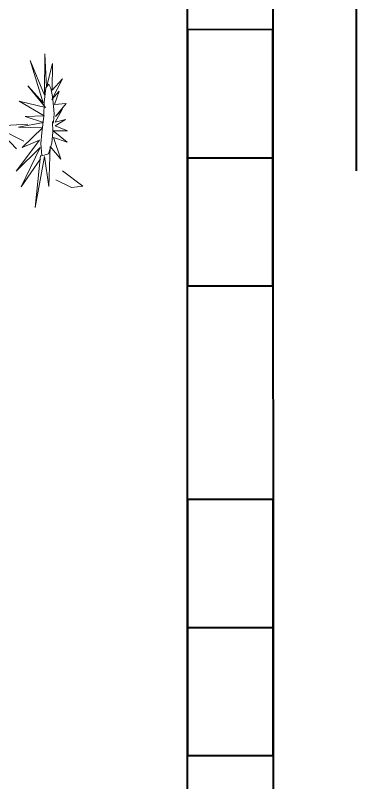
# Model space of a CAD drawing. Header units: inches. Extents: x -422522 to 22891, y -2973 to 414515.
# Drawn here: x 22870.83 to 22891.22, y 4820.36 to 4866.23 of the extents above; entities that cross this region are included whole.
import ezdxf

# ---------------------------------------------------------------- set-up
doc = ezdxf.new("R2010")
doc.units = ezdxf.units.IN
doc.header["$MEASUREMENT"] = 0
doc.layers.get('0').update_dxf_attribs({"lineweight": 40})
doc.layers.add('ARREDAMENTO', color=8, linetype='Continuous', lineweight=13)

msp = doc.modelspace()

# ---------------------------------------------------------------- linework, layer by layer
for p, q in [((22891.21736, 4856.92675), (22891.18456, 5056.92675)), ((22881.13146, 4737.736), (22881.10843, 4878.13237)), ((22881.11178, 4857.71418), (22886.21723, 4857.71502)), ((22881.11638, 4829.63418), (22886.22184, 4829.63502))]:
    msp.add_line(p, q)
msp.add_lwpolyline([(22886.20096, 4956.92593), (22886.24032, 4716.95866), (22236.24033, 4716.85204)])
for points in [[(22881.11052, 4865.37237), (22881.11303, 4850.056), (22886.21849, 4850.05684), (22886.21597, 4865.3732)], [(22881.11513, 4837.29237), (22881.11764, 4821.976), (22886.22309, 4821.97684), (22886.22058, 4837.2932)]]:
    msp.add_lwpolyline(points, close=True)
at = {"layer": 'ARREDAMENTO', "linetype": 'Continuous'}
for p, q in [((22872.58602, 4863.93173, -27.27667), (22872.56191, 4861.46378, -27.27667)), ((22872.68516, 4861.93726, -27.27667), (22872.58602, 4863.93173, -27.27667)), ((22871.70772, 4863.53172, -27.27667), (22872.48292, 4861.00175, -27.27667)), ((22872.56191, 4861.46378, -27.27667), (22871.70772, 4863.53172, -27.27667)), ((22873.05376, 4863.34287, -27.27667), (22872.68516, 4861.93726, -27.27667)), ((22873.02411, 4861.7616, -27.27667), (22873.05376, 4863.34287, -27.27667)), ((22873.01689, 4861.18948, -27.27667), (22873.6453, 4862.43561, -27.27667)), ((22873.6453, 4862.43561, -27.27667), (22873.02411, 4861.7616, -27.27667)), ((22871.56515, 4862.00904, -27.27667), (22872.62779, 4860.71666, -27.27667)), ((22872.48292, 4861.00175, -27.27667), (22871.56515, 4862.00904, -27.27667)), ((22873.4402, 4861.70446, -27.27667), (22873.01689, 4861.18948, -27.27667)), ((22873.1684, 4860.90884, -27.27667), (22873.4402, 4861.70446, -27.27667)), ((22871.0616, 4861.09685, -27.27667), (22872.55296, 4860.22952, -27.27667)), ((22872.62779, 4860.71666, -27.27667), (22871.0616, 4861.09685, -27.27667)), ((22873.87151, 4860.96399, -27.27667), (22873.1684, 4860.90884, -27.27667)), ((22873.21692, 4860.17812, -27.27667), (22873.87151, 4860.96399, -27.27667)), ((22873.19703, 4859.84101, -27.27667), (22873.63257, 4860.59408, -27.27667)), ((22873.63257, 4860.59408, -27.27667), (22873.21692, 4860.17812, -27.27667)), ((22872.55296, 4860.22952, -27.27667), (22871.4172, 4860.17797, -27.27667)), ((22871.4172, 4860.17797, -27.27667), (22872.50274, 4859.82011, -27.27667)), ((22873.82138, 4859.99682, -27.27667), (22873.19703, 4859.84101, -27.27667)), ((22873.20553, 4859.63121, -27.27667), (22873.82138, 4859.99682, -27.27667)), ((22870.90583, 4858.23998, -27.27667), (22869.69809, 4859.49892, -27.27667)), ((22869.84203, 4859.62928, -27.27667), (22871.5652, 4859.73164, -27.27667)), ((22872.50274, 4859.82011, -27.27667), (22871.01622, 4859.55173, -27.27667)), ((22871.01622, 4859.55173, -27.27667), (22872.44171, 4859.51112, -27.27667)), ((22872.44171, 4859.51112, -27.27667), (22871.237, 4858.32957, -27.27667)), ((22873.93603, 4859.32076, -27.27667), (22873.20553, 4859.63121, -27.27667)), ((22869.853, 4859.44653, -27.27667), (22871.3346, 4858.69856, -27.27667)), ((22873.09575, 4859.33099, -27.27667), (22873.93603, 4859.32076, -27.27667)), ((22873.92153, 4858.65455, -27.27667), (22873.09575, 4859.33099, -27.27667)), ((22872.27283, 4858.76725, -27.27667), (22870.88037, 4856.91803, -27.27667)), ((22871.237, 4858.32957, -27.27667), (22872.27283, 4858.76725, -27.27667)), ((22873.10806, 4858.93167, -27.27667), (22873.92153, 4858.65455, -27.27667)), ((22873.53985, 4857.6384, -27.27667), (22873.10806, 4858.93167, -27.27667)), ((22870.88037, 4856.91803, -27.27667), (22872.30745, 4858.33632, -27.27667)), ((22872.30745, 4858.33632, -27.27667), (22871.17912, 4855.98368, -27.27667)), ((22872.83093, 4855.99022, -27.27667), (22872.89878, 4858.3852, -27.27667)), ((22872.89878, 4858.3852, -27.27667), (22873.53985, 4857.6384, -27.27667)), ((22872.33219, 4857.85638, -27.27667), (22872.01127, 4854.74903, -27.27667)), ((22872.01127, 4854.74903, -27.27667), (22872.56273, 4857.79869, -27.27667)), ((22872.56273, 4857.79869, -27.27667), (22872.83093, 4855.99022, -27.27667)), ((22871.17912, 4855.98368, -27.27667), (22872.34031, 4857.64165, -27.27667)), ((22873.64137, 4856.9369, -27.27667), (22874.85897, 4856.02079, -27.27667)), ((22874.18373, 4855.94499, -27.27667), (22873.25578, 4856.38735, -27.27667)), ((22874.85897, 4856.02079, -27.27667), (22874.18373, 4855.94499, -27.27667))]:
    msp.add_line(p, q, dxfattribs=at)
at = {"layer": 'ARREDAMENTO', "linetype": 'Continuous', "elevation": -27.27667}
msp.add_lwpolyline([(22873.0453, 4859.71835), (22873.11253, 4859.86743), (22873.14238, 4860.33327), (22873.10385, 4860.79434), (22873.05068, 4861.38605), (22872.94646, 4861.87719), (22872.83499, 4862.11488), (22872.65754, 4861.89955), (22872.55934, 4861.03077), (22872.51995, 4860.20223), (22872.40642, 4859.21505), (22872.35622, 4858.56657), (22872.41129, 4857.8403), (22872.81586, 4857.95336), (22873.00789, 4858.59582), (22873.07038, 4859.24335), (22873.03913, 4859.87816)], dxfattribs=at)

doc.saveas('drawing.dxf')
